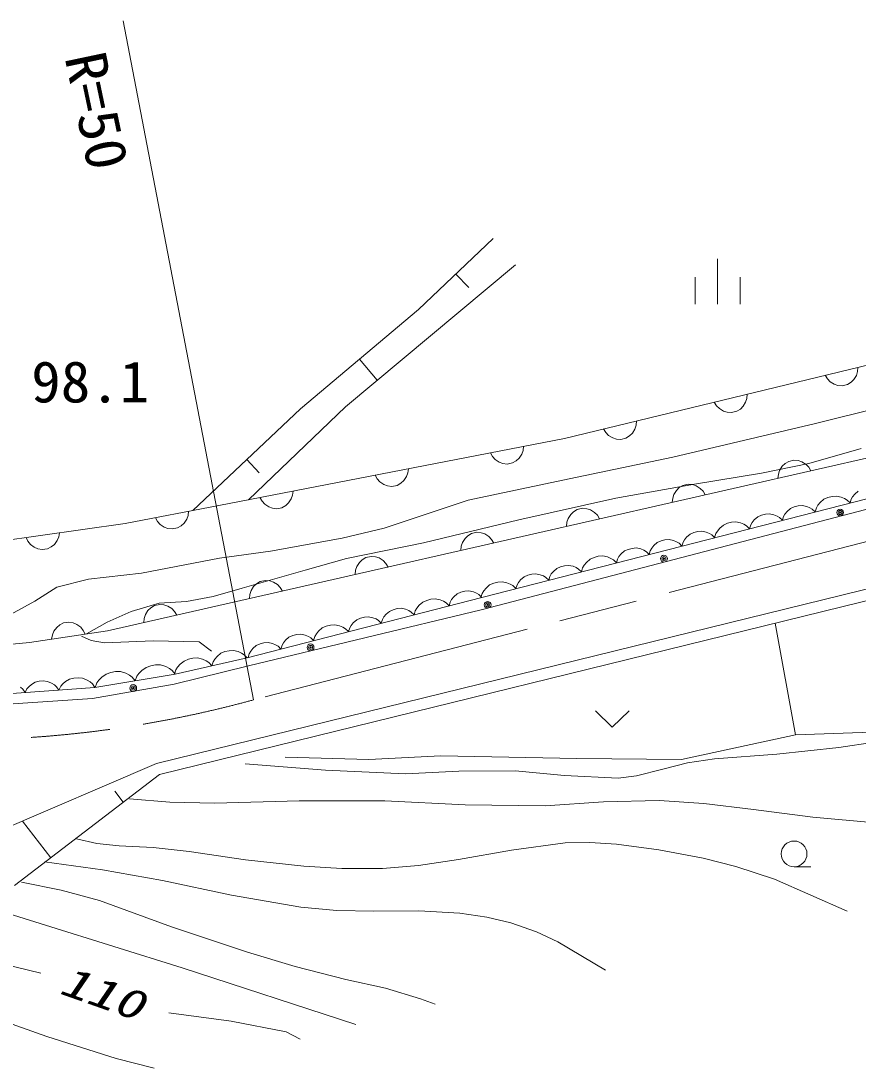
# Model space of a CAD drawing. Units: millimetres, scale not verified. Extents: x 40000 to 680000, y 20000 to 380000.
# Drawn here: x 105312 to 142444, y 259278 to 305706 of the extents above; entities that cross this region are included whole.
import ezdxf
from ezdxf.enums import TextEntityAlignment as Align

# ---------------------------------------------------------------- set-up
doc = ezdxf.new("R2010")
doc.units = ezdxf.units.MM
doc.header["$LTSCALE"] = 1000
doc.linetypes.add('CHAIN', pattern=[18.5, 12, -1.5, 3.5, -1.5])
for name, color, linetype, lineweight in [('M-BGD', 7, 'Continuous', 13), ('M-BMK', 2, 'CHAIN', 13), ('M-STR-HTXT', 7, 'Continuous', 13)]:
    doc.layers.add(name, color=color, linetype=linetype, lineweight=lineweight)
doc.styles.add('ＭＳ ゴシック', font='')
doc.styles.get('ＭＳ ゴシック').set_extended_font_data('MS Gothic')

msp = doc.modelspace()

# ---------------------------------------------------------------- linework, layer by layer
at = {"layer": 'M-BGD'}
for p, q in [((122940, 292906), (126258, 296059)), ((127254, 294897), (119705, 288593)), ((136213, 295151), (136213, 293151)), ((124599, 294482), (125172, 293880)), ((135213, 294351), (135213, 293151)), ((137213, 294351), (137213, 293151)), ((117714, 288510), (122940, 292906)), ((120327, 290708), (121116, 289771)), ((129428, 287197), (144166, 290765)), ((142423, 290158), (142438, 290347)), ((140981, 289994), (141081, 289833)), ((141081, 289833), (141204, 289708)), ((142135, 289687), (142260, 289810)), ((142260, 289810), (142370, 289991)), ((142370, 289991), (142423, 290158)), ((156034, 289321), (109146, 278661)), ((141204, 289708), (141385, 289598)), ((141385, 289598), (141552, 289546)), ((141552, 289546), (141741, 289530)), ((141741, 289530), (141974, 289586)), ((141974, 289586), (142135, 289687)), ((136068, 288805), (136169, 288644)), ((137347, 288620), (137458, 288802)), ((137458, 288802), (137510, 288969)), ((137510, 288969), (137526, 289158)), ((140559, 287863), (145963, 289192)), ((112941, 284000), (117714, 288510)), ((119705, 288593), (115402, 284478)), ((136169, 288644), (136292, 288519)), ((136292, 288519), (136473, 288409)), ((136473, 288409), (136640, 288357)), ((136640, 288357), (136829, 288341)), ((136829, 288341), (137062, 288397)), ((137062, 288397), (137223, 288498)), ((137223, 288498), (137347, 288620)), ((132598, 287779), (132613, 287968)), ((134224, 286357), (140559, 287863)), ((131156, 287615), (131256, 287455)), ((131256, 287455), (131379, 287330)), ((132310, 287309), (132435, 287431)), ((132435, 287431), (132545, 287612)), ((132545, 287612), (132598, 287779)), ((114096, 284224), (129428, 287197)), ((131379, 287330), (131560, 287220)), ((131560, 287220), (131727, 287167)), ((131727, 287167), (131916, 287151)), ((131916, 287151), (132149, 287208)), ((132149, 287208), (132310, 287309)), ((126137, 286559), (126230, 286394)), ((127406, 286316), (127525, 286492)), ((127525, 286492), (127585, 286656)), ((127585, 286656), (127609, 286845)), ((142576, 286752), (140261, 286090)), ((165533, 286084), (111332, 272781)), ((115328, 286255), (115878, 285673)), ((149451, 286221), (125752, 280147)), ((126230, 286394), (126347, 286264)), ((126347, 286264), (126523, 286145)), ((126523, 286145), (126687, 286085)), ((126687, 286085), (126875, 286061)), ((126875, 286061), (127111, 286106)), ((127111, 286106), (127276, 286199)), ((127276, 286199), (127406, 286316)), ((129351, 285338), (134224, 286357)), ((140261, 286090), (138167, 285649)), ((139205, 286079), (139078, 285958)), ((139367, 286178), (139205, 286079)), ((139601, 286231), (139367, 286178)), ((139790, 286212), (139601, 286231)), ((139956, 286158), (139790, 286212)), ((140135, 286045), (139956, 286158)), ((140257, 285918), (140135, 286045)), ((165652, 285598), (111451, 272296)), ((121026, 285568), (121119, 285403)), ((122414, 285501), (122474, 285665)), ((122474, 285665), (122499, 285854)), ((149461, 285798), (125728, 279588)), ((138167, 285649), (135190, 285172)), ((138911, 285612), (138892, 285424)), ((138965, 285779), (138911, 285612)), ((139078, 285958), (138965, 285779)), ((140355, 285756), (140257, 285918)), ((121119, 285403), (121236, 285273)), ((121236, 285273), (121412, 285154)), ((121412, 285154), (121576, 285094)), ((121576, 285094), (121764, 285070)), ((121764, 285070), (122000, 285115)), ((122000, 285115), (122165, 285208)), ((122165, 285208), (122295, 285325)), ((122295, 285325), (122414, 285501)), ((125148, 284452), (129351, 285338)), ((135190, 285172), (131699, 284547)), ((134678, 285112), (134516, 285013)), ((134912, 285165), (134678, 285112)), ((135101, 285146), (134912, 285165)), ((135267, 285092), (135101, 285146)), ((135447, 284979), (135267, 285092)), ((117303, 284510), (117363, 284675)), ((117363, 284675), (117388, 284863)), ((134277, 284713), (134222, 284546)), ((134390, 284892), (134277, 284713)), ((134516, 285013), (134390, 284892)), ((135568, 284852), (135447, 284979)), ((135666, 284690), (135568, 284852)), ((141288, 284624), (141102, 284576)), ((141482, 284641), (141288, 284624)), ((141692, 284595), (141482, 284641)), ((142204, 284611), (142139, 284501)), ((142298, 284728), (142204, 284611)), ((142450, 284860), (142298, 284728)), ((109934, 283417), (114096, 284224)), ((115915, 284577), (116008, 284412)), ((116008, 284412), (116125, 284282)), ((116125, 284282), (116301, 284163)), ((116301, 284163), (116466, 284103)), ((116889, 284124), (117055, 284217)), ((117055, 284217), (117185, 284334)), ((117185, 284334), (117303, 284510)), ((121427, 283211), (125148, 284452)), ((131699, 284547), (127400, 283592)), ((134222, 284546), (134203, 284358)), ((139614, 284164), (139447, 284090)), ((139788, 284209), (139614, 284164)), ((139970, 284224), (139788, 284209)), ((140167, 284182), (139970, 284224)), ((140305, 284124), (140167, 284182)), ((140662, 284232), (140593, 284115)), ((140762, 284357), (140662, 284232)), ((140924, 284498), (140762, 284357)), ((141102, 284576), (140924, 284498)), ((141840, 284534), (141692, 284595)), ((141957, 284465), (141840, 284534)), ((142089, 284334), (141957, 284465)), ((142139, 284501), (142089, 284334)), ((111279, 283678), (111372, 283513)), ((112667, 283611), (112727, 283776)), ((112727, 283776), (112751, 283964)), ((116466, 284103), (116654, 284079)), ((116654, 284079), (116889, 284124)), ((129701, 283826), (129588, 283647)), ((129827, 283947), (129701, 283826)), ((129989, 284045), (129827, 283947)), ((130223, 284099), (129989, 284045)), ((130412, 284080), (130223, 284099)), ((130578, 284026), (130412, 284080)), ((130758, 283913), (130578, 284026)), ((130879, 283786), (130758, 283913)), ((130977, 283624), (130879, 283786)), ((137994, 283718), (137842, 283586)), ((138161, 283792), (137994, 283718)), ((138335, 283836), (138161, 283792)), ((138517, 283852), (138335, 283836)), ((138714, 283809), (138517, 283852)), ((138852, 283752), (138714, 283809)), ((138962, 283687), (138852, 283752)), ((139086, 283564), (138962, 283687)), ((139136, 283732), (139086, 283564)), ((139201, 283841), (139136, 283732)), ((139295, 283958), (139201, 283841)), ((139447, 284090), (139295, 283958)), ((140415, 284060), (140305, 284124)), ((140539, 283937), (140415, 284060)), ((140593, 284115), (140539, 283937)), ((102629, 282398), (109934, 283417)), ((111372, 283513), (111489, 283383)), ((111489, 283383), (111665, 283264)), ((111665, 283264), (111829, 283204)), ((112017, 283180), (112253, 283225)), ((112253, 283225), (112418, 283318)), ((112418, 283318), (112548, 283435)), ((112548, 283435), (112667, 283611)), ((119566, 282768), (121427, 283211)), ((127400, 283592), (123175, 282563)), ((129533, 283480), (129515, 283291)), ((129588, 283647), (129533, 283480)), ((136306, 283215), (136206, 283090)), ((136468, 283356), (136306, 283215)), ((136646, 283434), (136468, 283356)), ((136832, 283482), (136646, 283434)), ((137026, 283499), (136832, 283482)), ((137236, 283453), (137026, 283499)), ((137384, 283392), (137236, 283453)), ((137501, 283323), (137384, 283392)), ((137633, 283192), (137501, 283323)), ((137683, 283360), (137633, 283192)), ((137748, 283469), (137683, 283360)), ((137842, 283586), (137748, 283469)), ((105539, 282804), (105623, 282634)), ((106921, 282664), (106990, 282825)), ((106990, 282825), (107024, 283011)), ((111829, 283204), (112017, 283180)), ((116377, 282193), (119566, 282768)), ((125012, 282760), (124899, 282581)), ((125138, 282881), (125012, 282760)), ((125300, 282979), (125138, 282881)), ((125534, 283033), (125300, 282979)), ((125723, 283014), (125534, 283033)), ((125890, 282960), (125723, 283014)), ((126069, 282847), (125890, 282960)), ((126190, 282720), (126069, 282847)), ((134839, 282816), (134745, 282699)), ((134991, 282948), (134839, 282816)), ((135158, 283022), (134991, 282948)), ((135332, 283067), (135158, 283022)), ((135514, 283082), (135332, 283067)), ((135711, 283040), (135514, 283082)), ((135849, 282982), (135711, 283040)), ((135959, 282918), (135849, 282982)), ((136083, 282795), (135959, 282918)), ((136137, 282973), (136083, 282795)), ((136206, 283090), (136137, 282973)), ((105623, 282634), (105733, 282498)), ((105733, 282498), (105902, 282370)), ((105902, 282370), (106063, 282302)), ((106063, 282302), (106250, 282267)), ((106250, 282267), (106487, 282300)), ((106487, 282300), (106657, 282385)), ((106657, 282385), (106794, 282495)), ((106794, 282495), (106921, 282664)), ((123175, 282563), (119757, 281865)), ((124844, 282414), (124826, 282225)), ((124899, 282581), (124844, 282414)), ((126288, 282558), (126190, 282720)), ((132426, 282322), (132252, 282277)), ((132608, 282338), (132426, 282322)), ((132805, 282295), (132608, 282338)), ((132943, 282238), (132805, 282295)), ((133292, 282327), (133227, 282218)), ((133386, 282444), (133292, 282327)), ((133538, 282576), (133386, 282444)), ((133705, 282650), (133538, 282576)), ((133879, 282694), (133705, 282650)), ((134061, 282710), (133879, 282694)), ((134258, 282667), (134061, 282710)), ((134396, 282610), (134258, 282667)), ((134506, 282545), (134396, 282610)), ((134630, 282422), (134506, 282545)), ((134680, 282590), (134630, 282422)), ((134745, 282699), (134680, 282590)), ((110662, 281218), (114118, 281882)), ((114118, 281882), (116377, 282193)), ((119757, 281865), (117915, 281361)), ((120612, 281913), (120449, 281815)), ((120846, 281967), (120612, 281913)), ((121034, 281948), (120846, 281967)), ((121201, 281894), (121034, 281948)), ((121380, 281781), (121201, 281894)), ((130559, 281841), (130397, 281701)), ((130737, 281920), (130559, 281841)), ((130923, 281968), (130737, 281920)), ((131117, 281984), (130923, 281968)), ((131327, 281939), (131117, 281984)), ((131475, 281878), (131327, 281939)), ((131592, 281809), (131475, 281878)), ((131774, 281845), (131724, 281678)), ((131839, 281955), (131774, 281845)), ((131933, 282072), (131839, 281955)), ((132085, 282204), (131933, 282072)), ((132252, 282277), (132085, 282204)), ((133053, 282173), (132943, 282238)), ((133177, 282050), (133053, 282173)), ((133227, 282218), (133177, 282050)), ((117915, 281361), (115122, 280553)), ((120210, 281514), (120156, 281348)), ((120323, 281694), (120210, 281514)), ((120449, 281815), (120323, 281694)), ((121501, 281654), (121380, 281781)), ((121600, 281492), (121501, 281654)), ((129082, 281434), (128930, 281302)), ((129249, 281508), (129082, 281434)), ((129423, 281552), (129249, 281508)), ((129605, 281568), (129423, 281552)), ((129802, 281526), (129605, 281568)), ((129940, 281468), (129802, 281526)), ((130050, 281403), (129940, 281468)), ((130174, 281280), (130050, 281403)), ((130228, 281459), (130174, 281280)), ((130297, 281576), (130228, 281459)), ((130397, 281701), (130297, 281576)), ((131724, 281678), (131592, 281809)), ((106897, 280598), (108315, 280952)), ((108315, 280952), (110662, 281218)), ((116157, 280901), (115923, 280847)), ((116346, 280882), (116157, 280901)), ((120156, 281348), (120137, 281159)), ((127477, 280930), (127383, 280813)), ((127629, 281062), (127477, 280930)), ((127796, 281135), (127629, 281062)), ((127970, 281180), (127796, 281135)), ((128152, 281196), (127970, 281180)), ((128349, 281153), (128152, 281196)), ((128487, 281096), (128349, 281153)), ((128597, 281031), (128487, 281096)), ((128721, 280908), (128597, 281031)), ((128771, 281076), (128721, 280908)), ((128836, 281185), (128771, 281076)), ((128930, 281302), (128836, 281185)), ((105922, 279978), (106897, 280598)), ((115122, 280553), (113836, 280185)), ((115521, 280448), (115467, 280282)), ((115634, 280628), (115521, 280448)), ((115761, 280749), (115634, 280628)), ((115923, 280847), (115761, 280749)), ((116512, 280828), (116346, 280882)), ((116691, 280714), (116512, 280828)), ((116812, 280588), (116691, 280714)), ((116911, 280426), (116812, 280588)), ((125183, 280434), (125001, 280419)), ((125380, 280392), (125183, 280434)), ((125841, 280434), (125772, 280317)), ((125941, 280559), (125841, 280434)), ((126103, 280699), (125941, 280559)), ((126281, 280778), (126103, 280699)), ((126467, 280826), (126281, 280778)), ((126661, 280842), (126467, 280826)), ((126871, 280797), (126661, 280842)), ((127019, 280736), (126871, 280797)), ((127136, 280667), (127019, 280736)), ((127268, 280536), (127136, 280667)), ((127318, 280703), (127268, 280536)), ((127383, 280813), (127318, 280703)), ((104549, 279225), (105922, 279978)), ((112660, 279965), (111448, 279891)), ((113836, 280185), (112660, 279965)), ((125752, 280147), (115343, 277471)), ((115467, 280282), (115448, 280093)), ((123312, 280016), (123134, 279937)), ((123498, 280063), (123312, 280016)), ((123692, 280080), (123498, 280063)), ((123902, 280035), (123692, 280080)), ((124050, 279974), (123902, 280035)), ((124167, 279905), (124050, 279974)), ((124414, 280051), (124350, 279941)), ((124508, 280168), (124414, 280051)), ((124660, 280300), (124508, 280168)), ((124827, 280374), (124660, 280300)), ((125001, 280419), (124827, 280374)), ((125518, 280335), (125380, 280392)), ((125628, 280270), (125518, 280335)), ((125752, 280147), (125628, 280270)), ((125772, 280317), (125718, 280138)), ((110198, 279524), (109133, 279046)), ((111448, 279891), (110198, 279524)), ((110945, 279562), (110832, 279382)), ((111072, 279683), (110945, 279562)), ((111234, 279781), (111072, 279683)), ((111468, 279835), (111234, 279781)), ((111657, 279816), (111468, 279835)), ((111823, 279761), (111657, 279816)), ((112003, 279648), (111823, 279761)), ((112124, 279522), (112003, 279648)), ((112222, 279360), (112124, 279522)), ((125728, 279588), (115400, 277117)), ((121658, 279528), (121506, 279396)), ((121825, 279602), (121658, 279528)), ((121999, 279647), (121825, 279602)), ((122181, 279663), (121999, 279647)), ((122377, 279620), (122181, 279663)), ((122516, 279563), (122377, 279620)), ((122626, 279498), (122516, 279563)), ((122750, 279375), (122626, 279498)), ((122803, 279554), (122750, 279375)), ((122872, 279671), (122803, 279554)), ((122972, 279796), (122872, 279671)), ((123134, 279937), (122972, 279796)), ((124300, 279774), (124167, 279905)), ((124350, 279941), (124300, 279774)), ((107443, 279047), (107206, 279012)), ((107630, 279013), (107443, 279047)), ((109133, 279046), (108221, 278524)), ((110778, 279216), (110759, 279027)), ((110832, 279382), (110778, 279216)), ((120205, 279155), (120053, 279023)), ((120372, 279229), (120205, 279155)), ((120546, 279273), (120372, 279229)), ((120728, 279289), (120546, 279273)), ((120925, 279247), (120728, 279289)), ((121063, 279190), (120925, 279247)), ((121173, 279125), (121063, 279190)), ((121297, 279002), (121173, 279125)), ((121347, 279170), (121297, 279002)), ((121412, 279279), (121347, 279170)), ((121506, 279396), (121412, 279279)), ((109146, 278661), (105687, 278151)), ((106775, 278645), (106708, 278483)), ((106901, 278815), (106775, 278645)), ((107037, 278926), (106901, 278815)), ((107206, 279012), (107037, 278926)), ((107792, 278946), (107630, 279013)), ((107962, 278820), (107792, 278946)), ((108073, 278684), (107962, 278820)), ((108159, 278515), (108073, 278684)), ((118517, 278651), (118417, 278526)), ((118679, 278792), (118517, 278651)), ((118857, 278870), (118679, 278792)), ((119043, 278918), (118857, 278870)), ((119237, 278935), (119043, 278918)), ((119447, 278890), (119237, 278935)), ((119595, 278829), (119447, 278890)), ((119712, 278760), (119595, 278829)), ((119845, 278629), (119712, 278760)), ((119894, 278796), (119845, 278629)), ((119959, 278906), (119894, 278796)), ((120053, 279023), (119959, 278906)), ((138763, 278999), (139664, 274055)), ((105687, 278151), (102587, 277854)), ((106708, 278483), (106675, 278297)), ((116091, 278128), (115917, 278083)), ((116273, 278144), (116091, 278128)), ((116469, 278102), (116273, 278144)), ((116957, 278134), (116892, 278024)), ((117051, 278251), (116957, 278134)), ((117202, 278383), (117051, 278251)), ((117369, 278457), (117202, 278383)), ((117544, 278502), (117369, 278457)), ((117725, 278517), (117544, 278502)), ((117922, 278475), (117725, 278517)), ((118061, 278418), (117922, 278475)), ((118170, 278353), (118061, 278418)), ((118295, 278230), (118170, 278353)), ((118348, 278409), (118295, 278230)), ((118417, 278526), (118348, 278409)), ((114183, 277668), (114017, 277532)), ((114363, 277742), (114183, 277668)), ((114551, 277784), (114363, 277742)), ((114745, 277795), (114551, 277784)), ((114953, 277744), (114745, 277795)), ((115099, 277679), (114953, 277744)), ((115214, 277606), (115099, 277679)), ((115439, 277651), (115389, 277483)), ((115504, 277761), (115439, 277651)), ((115598, 277878), (115504, 277761)), ((115750, 278010), (115598, 277878)), ((115917, 278083), (115750, 278010)), ((116608, 278044), (116469, 278102)), ((116718, 277980), (116608, 278044)), ((116842, 277857), (116718, 277980)), ((116892, 278024), (116842, 277857)), ((115343, 277471), (112158, 276749)), ((112374, 277182), (112264, 277052)), ((112550, 277326), (112374, 277182)), ((112742, 277405), (112550, 277326)), ((112941, 277450), (112742, 277405)), ((113147, 277462), (112941, 277450)), ((113369, 277407), (113147, 277462)), ((113524, 277338), (113369, 277407)), ((113646, 277261), (113524, 277338)), ((113783, 277118), (113646, 277261)), ((113841, 277295), (113783, 277118)), ((113914, 277410), (113841, 277295)), ((114017, 277532), (113914, 277410)), ((115343, 277471), (115214, 277606)), ((112158, 276749), (108590, 276155)), ((109092, 276749), (108897, 276607)), ((109299, 276820), (109092, 276749)), ((109512, 276856), (109299, 276820)), ((109731, 276856), (109512, 276856)), ((109962, 276785), (109731, 276856)), ((110122, 276702), (109962, 276785)), ((110548, 276773), (110459, 276649)), ((110672, 276903), (110548, 276773)), ((110868, 277045), (110672, 276903)), ((111075, 277116), (110868, 277045)), ((111288, 277152), (111075, 277116)), ((111507, 277152), (111288, 277152)), ((111738, 277081), (111507, 277152)), ((111898, 276998), (111738, 277081)), ((112022, 276909), (111898, 276998)), ((112158, 276749), (112022, 276909)), ((115400, 277117), (112105, 276293)), ((112187, 276930), (112125, 276742)), ((112264, 277052), (112187, 276930)), ((105774, 276281), (105661, 276182)), ((105947, 276384), (105774, 276281)), ((106124, 276427), (105947, 276384)), ((106304, 276440), (106124, 276427)), ((106485, 276423), (106304, 276440)), ((106671, 276346), (106485, 276423)), ((106798, 276265), (106671, 276346)), ((106894, 276182), (106798, 276265)), ((107168, 276308), (107079, 276205)), ((107288, 276413), (107168, 276308)), ((107473, 276523), (107288, 276413)), ((107662, 276569), (107473, 276523)), ((107853, 276583), (107662, 276569)), ((108047, 276565), (107853, 276583)), ((108246, 276483), (108047, 276565)), ((108380, 276396), (108246, 276483)), ((108483, 276307), (108380, 276396)), ((108590, 276155), (108483, 276307)), ((112105, 276293), (108493, 275659)), ((108684, 276353), (108607, 276158)), ((108773, 276477), (108684, 276353)), ((108897, 276607), (108773, 276477)), ((110246, 276613), (110122, 276702)), ((110382, 276454), (110246, 276613)), ((110459, 276649), (110382, 276454)), ((108590, 276155), (103919, 275815)), ((105391, 276083), (105288, 276171)), ((105499, 275930), (105391, 276083)), ((105577, 276086), (105499, 275930)), ((105661, 276182), (105577, 276086)), ((106995, 276039), (106894, 276182)), ((107079, 276205), (106995, 276039)), ((108493, 275659), (103741, 275343)), ((130791, 275111), (131541, 274391)), ((131541, 274391), (132291, 275111)), ((139664, 274055), (134617, 272952)), ((146569, 274287), (139664, 274055)), ((120749, 272952), (117036, 273068)), ((123941, 273126), (120749, 272952)), ((129975, 273010), (123941, 273126)), ((134617, 272952), (129975, 273010)), ((100796, 268265), (111332, 272781)), ((111451, 272296), (105028, 267371)), ((109845, 271065), (109472, 271552)), ((106634, 268602), (105385, 270232)), ((139606, 268205), (140356, 268205))]:
    msp.add_line(p, q, dxfattribs=at)
for points in [[(107994, 278422), (108434, 278238), (109023, 278135), (111171, 278217), (113217, 278178), (113763, 277760)], [(115264, 272763), (118814, 272489), (122375, 272321), (124733, 272442), (127230, 272459), (129423, 272247), (131810, 272133), (132620, 272239), (133785, 272528), (134885, 272806), (136071, 272994), (138842, 273191), (141587, 273494), (143171, 273723)], [(110127, 271211), (111922, 271071), (113920, 271029), (117656, 271130), (121456, 271128), (125020, 270956), (128560, 270906), (131157, 271089), (133615, 271146), (135608, 271005), (137799, 270736), (140431, 270401), (143217, 270155), (144918, 270102), (146919, 270160), (149940, 270460), (153059, 270652), (154260, 270572), (155292, 270409), (157700, 269713)], [(107772, 269445), (108682, 269231), (109674, 269124), (111183, 269058), (112773, 268884), (115270, 268508), (117855, 268224), (119543, 268121), (121344, 268124), (122946, 268257), (124725, 268522), (127074, 268945), (129457, 269257), (130540, 269283), (131736, 269204), (133610, 268952), (135576, 268579), (137023, 268214), (138736, 267659), (141967, 266235)], [(106353, 268429), (108928, 268070), (111587, 267590), (114645, 266947), (117725, 266413), (119320, 266266), (120959, 266228), (122958, 266245), (124783, 266152), (125971, 265974), (127037, 265715), (128174, 265322), (129133, 264879), (131237, 263612)], [(105336, 267519), (107103, 267160), (108799, 266703), (111995, 265536), (115362, 264421), (117472, 263783), (119728, 263211), (121485, 262813), (123030, 262353), (123692, 262114)], [(103356, 266556), (112466, 263721), (120160, 261204)], [(100306, 265004), (102418, 264387), (104548, 263879), (106201, 263481)], [(78580, 262863), (79746, 262568), (80778, 262424), (81977, 262419), (83182, 262524), (87339, 263079), (91508, 263521), (93707, 263650), (95846, 263675), (96960, 263533), (98135, 263274), (100827, 262560), (103330, 261792), (106468, 260681), (109540, 259699), (111223, 259278)], [(111871, 261729), (114644, 261356), (117076, 260880), (117698, 260562)]]:
    msp.add_lwpolyline(points, dxfattribs=at)
for centre, radius in [((141652, 283910), 150), ((141652, 283910), 90), ((141652, 283910), 30), ((133834, 281864), 150), ((133834, 281864), 90), ((133834, 281864), 30), ((126015, 279818), 150), ((126015, 279818), 90), ((126015, 279818), 30), ((118159, 277931), 150), ((118159, 277931), 90), ((118159, 277931), 30), ((110294, 276128), 150), ((110294, 276128), 90), ((110294, 276128), 30), ((139606, 268775), 570)]:
    msp.add_circle(centre, radius, dxfattribs=at)
at = {"layer": 'M-BMK'}
msp.add_line((163594, 287978), (115630, 275604), dxfattribs=at)
msp.add_arc((102413, 323826), 50000, 237.1797, 285.3272, dxfattribs=at)
at = {"layer": 'M-STR-HTXT'}
msp.add_line((115630, 275604), (109844, 305706), dxfattribs=at)

# ---------------------------------------------------------------- texts
at = {"layer": 'M-BGD', "style": 'ＭＳ ゴシック', "width": 1.05}
msp.add_text('98.1', height=1833, dxfattribs=at).set_placement((105769, 288241), align=Align.BOTTOM_LEFT)
at = {"layer": 'M-BGD', "style": 'ＭＳ ゴシック', "oblique": 15, "width": 1.4}
msp.add_text('110', height=1320, rotation=340.6, dxfattribs=at).set_placement((106792, 262243), align=Align.BOTTOM_LEFT)
at = {"layer": 'M-STR-HTXT', "style": 'ＭＳ ゴシック', "width": 1.05}
msp.add_text('R=50', height=1833, rotation=281.9, dxfattribs=at).set_placement((106707, 303984), align=Align.BOTTOM_LEFT)

doc.saveas('drawing.dxf')
